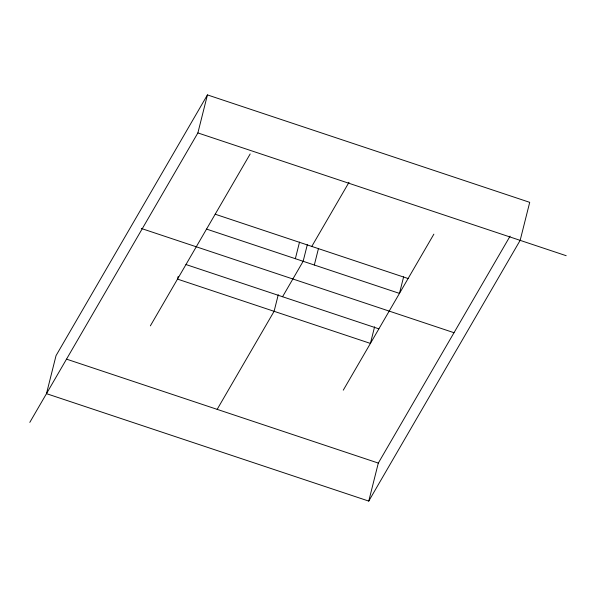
<?xml version="1.0" encoding="UTF-8"?>
<svg xmlns="http://www.w3.org/2000/svg" width="596" height="596" viewBox="0 0 596 596"><rect width="100%" height="100%" fill="white"/><g stroke="black" fill="none" stroke-linecap="round" stroke-linejoin="round"><path stroke-width="0.89" d="M29.8 422.378L197.879 132.923L207.43 94.906L529.71 202.342L520.159 240.359L368.76 501.094L46.481 393.658L56.031 355.641L207.43 94.906M178.167 276.484L177.504 279.107L370.421 343.423L374.593 326.809M278.272 294.7L274.1 311.313L217.167 409.355M295.355 258.694L299.527 242.088M307.32 244.68L303.148 261.286L282.564 296.733M314.323 265.019L318.495 248.405M403.634 276.79L399.462 293.396L206.551 229.088M368.76 501.094L378.311 463.077L510.087 236.143M150.356 325.863L250.178 153.954M311.782 246.424L349.018 182.294M343.266 390.179L433.873 234.146M197.879 132.923L566.2 255.706M215.186 214.217L408.096 278.533M141.319 228.469L454.01 332.71M185.967 264.535L378.885 328.843M66.596 359.165L378.311 463.077"/></g></svg>
